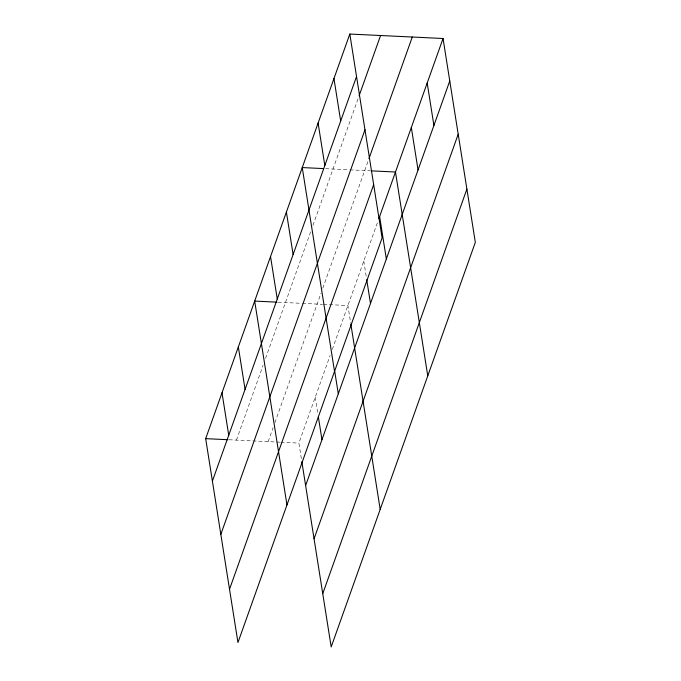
<?xml version="1.0" encoding="UTF-8"?>
<svg xmlns="http://www.w3.org/2000/svg" width="681" height="681" viewBox="0 0 681 681"><rect width="100%" height="100%" fill="white"/><g stroke="black" fill="none" stroke-linecap="round" stroke-linejoin="round"><path stroke-width="0.51" stroke-dasharray="3.4 2.55" d="M236.435 440.122L263.07 365.356M265.556 358.376L310.817 231.344M312.928 225.411L358.376 97.826M268.135 441.628L273.107 427.677M274.886 422.688L321.015 293.188M322.777 288.242L368.583 159.669M301.36 458.628L298.899 443.101L330.149 355.38M332.285 349.396L377.861 221.47M325.586 168.684L348.859 169.79M349.915 169.841L370.013 170.803M278.018 302.202L301.291 303.309M302.347 303.36L322.445 304.322M323.509 304.373L347.906 305.531L350.698 323.135M229.012 439.764L275.558 441.986M276.622 442.037L279.806 442.19M280.87 442.241L298.899 443.101M363.765 261.027L366.387 277.593M315.235 397.244L317.695 412.771"/><path stroke-width="1.02" d="M349.813 34.05L382.101 237.899L237.958 642.506L205.671 438.649L349.813 34.05L443.042 38.494L475.329 242.351L331.187 646.95L301.853 461.735M212.395 481.101L356.538 76.502M359.083 95.851L380.577 35.514M220.831 534.364L364.973 129.765M368.94 158.682L412.277 37.029M229.523 589.244L373.665 184.636M378.917 218.499L443.042 38.494M305.624 485.544L449.766 80.945M314.06 538.807L458.202 134.208M322.751 593.687L466.894 189.088M323.466 168.582L302.245 167.569L334.533 371.417M371.077 170.854L395.474 172.012L427.762 375.869M276.963 302.151L254.677 301.087L286.965 504.936M205.671 438.649L227.948 439.713M427.183 83.005L433.908 125.449M411.333 127.509L418.049 169.961M379.615 216.524L386.34 258.967M366.719 279.661L370.49 303.479M333.954 78.553L340.679 121.005M350.86 324.173L380.194 509.388M318.104 123.065L324.828 165.509M334.686 371.06L338.295 393.839M286.395 212.072L293.111 254.524M318.35 416.917L321.96 439.696M270.536 256.584L277.261 299.027M238.341 346.944L245.066 389.387M222.006 392.801L228.731 435.244"/></g></svg>
